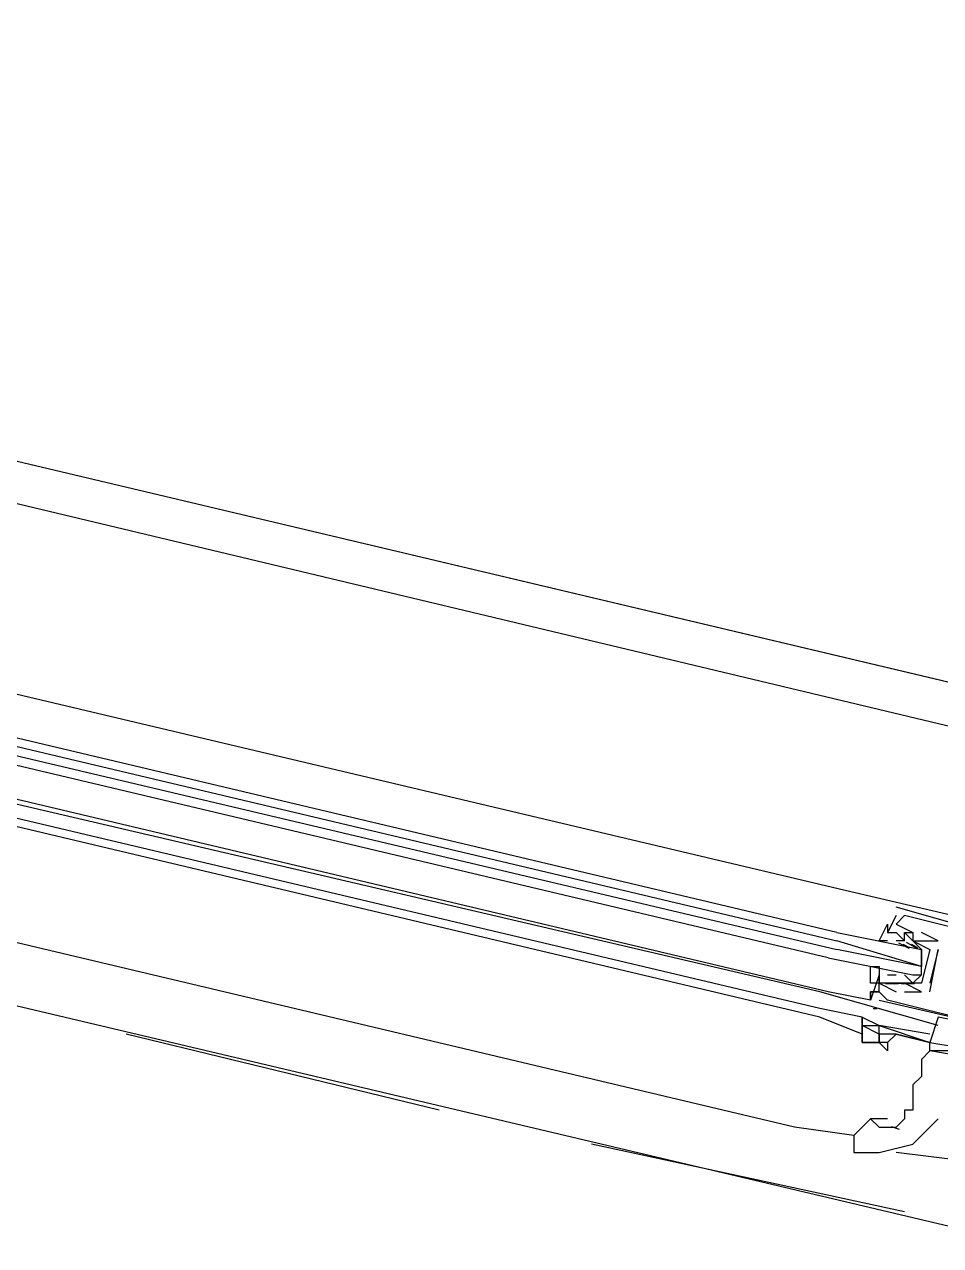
# Model space of a CAD drawing. Header units: feet. Extents: x -84 to 198, y -22 to 181.
# Drawn here: x 86.133 to 87.577, y 149.004 to 150.929 of the extents above; entities that cross this region are included whole.
import ezdxf

# ---------------------------------------------------------------- set-up
doc = ezdxf.new("R2010")
doc.units = ezdxf.units.FT
doc.layers.add('A-LINEA', color=7, linetype='CONTINUOUS')

msp = doc.modelspace()

# ---------------------------------------------------------------- linework, layer by layer
at = {"layer": 'A-LINEA'}
for p, q in [((88.24, 149.7378), (79.1867, 151.8844)), ((79.7867, 151.6844), (87.8933, 149.7511)), ((79.6, 150.9244), (87.72, 149.0044)), ((83.88, 150.4044), (87.4267, 149.5644)), ((87.4, 149.4044), (83.8533, 150.2444)), ((87.3867, 149.4044), (83.84, 150.2311)), ((87.3867, 149.3778), (83.84, 150.2178)), ((87.3867, 149.3644), (83.84, 150.2044)), ((87.3467, 149.1911), (83.8, 150.0311)), ((87.4267, 149.5644), (87.8267, 149.4711)), ((87.5067, 149.5378), (87.5067, 149.5378)), ((87.5067, 149.5244), (87.4933, 149.4978)), ((87.5067, 149.5244), (87.5067, 149.5244)), ((87.52, 149.5244), (87.52, 149.5244)), ((87.4933, 149.4978), (87.4933, 149.4978)), ((87.5067, 149.5111), (87.5067, 149.5111)), ((87.52, 149.4978), (87.52, 149.4978)), ((87.5333, 149.4978), (87.5333, 149.4978)), ((87.5333, 149.4978), (87.5333, 149.4978)), ((87.5733, 149.4844), (87.5467, 149.4978)), ((87.5467, 149.4978), (87.5467, 149.4978)), ((87.5067, 149.4844), (87.5067, 149.4844)), ((87.52, 149.4844), (87.5067, 149.4844)), ((87.5107, 149.4814), (87.527, 149.473)), ((87.5178, 149.4796), (87.5279, 149.4734)), ((87.52, 149.4844), (87.52, 149.4844)), ((87.52, 149.4844), (87.52, 149.4844)), ((87.5228, 149.4825), (87.5408, 149.4728)), ((87.5311, 149.4796), (87.5412, 149.4734)), ((87.5333, 149.4844), (87.5333, 149.4844)), ((87.5733, 149.4844), (87.5733, 149.4844)), ((87.5733, 149.4844), (87.5733, 149.4844)), ((87.5333, 149.4711), (87.5333, 149.4711)), ((87.5467, 149.4711), (87.5467, 149.4711)), ((87.56, 149.4711), (87.5467, 149.4178)), ((87.5467, 149.4444), (87.5467, 149.4578)), ((87.5733, 149.4711), (87.56, 149.4178)), ((87.5733, 149.4711), (87.5733, 149.4711)), ((87.5733, 149.4711), (87.5733, 149.4711)), ((87.48, 149.4311), (87.4667, 149.3911)), ((87.48, 149.4311), (87.48, 149.4311)), ((87.48, 149.4178), (87.48, 149.4178)), ((87.5085, 149.417), (87.4902, 149.4167)), ((87.4933, 149.4311), (87.4933, 149.4311)), ((87.4933, 149.4311), (87.5067, 149.4311)), ((87.5165, 149.4176), (87.5046, 149.4166)), ((87.5067, 149.4311), (87.5067, 149.4311)), ((87.5067, 149.4178), (87.5067, 149.4178)), ((87.5356, 149.4169), (87.5152, 149.4164)), ((87.5298, 149.4176), (87.5179, 149.4166)), ((87.52, 149.4178), (87.52, 149.4178)), ((87.52, 149.4178), (87.52, 149.4178)), ((87.5333, 149.4311), (87.5333, 149.4311)), ((87.5467, 149.4311), (87.5467, 149.4311)), ((87.5467, 149.4178), (87.5467, 149.4178)), ((87.5467, 149.4178), (87.5467, 149.4178)), ((87.56, 149.4178), (87.56, 149.4178)), ((87.5733, 149.3511), (87.3867, 149.4044)), ((87.4667, 149.4044), (87.4667, 149.4044)), ((87.4667, 149.4044), (87.4667, 149.4044)), ((87.4667, 149.4044), (87.4667, 149.4044)), ((87.48, 149.4044), (87.48, 149.4044)), ((87.5067, 149.4044), (87.5067, 149.4044)), ((87.52, 149.4044), (87.5467, 149.4044)), ((87.52, 149.4044), (87.52, 149.4044)), ((87.5467, 149.4044), (87.5467, 149.4044)), ((87.5467, 149.4044), (87.5467, 149.4044)), ((87.56, 149.4044), (87.56, 149.4044)), ((87.4533, 149.3644), (87.3867, 149.3778)), ((87.4667, 149.3911), (87.4667, 149.3911)), ((87.4768, 149.3776), (87.4706, 149.3777)), ((87.4768, 149.3776), (87.4706, 149.3777)), ((87.4768, 149.3776), (87.4706, 149.3777)), ((87.48, 149.3911), (87.48, 149.3911)), ((87.48, 149.3911), (87.48, 149.3911)), ((87.4933, 149.3911), (87.4933, 149.3911)), ((87.4533, 149.3378), (87.3867, 149.3644)), ((87.4533, 149.3644), (87.4533, 149.3644)), ((87.64, 149.3511), (87.5733, 149.3644)), ((87.4533, 149.3511), (87.4533, 149.3511)), ((87.4533, 149.3511), (87.4533, 149.3511)), ((86.7867, 149.2178), (86.2933, 149.3378)), ((87.5067, 149.3378), (87.56, 149.3244)), ((87.56, 149.3244), (87.5067, 149.3378)), ((87.56, 149.3244), (87.56, 149.3244)), ((87.56, 149.3111), (87.56, 149.3111)), ((87.56, 149.3111), (87.56, 149.3111)), ((87.4933, 149.2044), (87.4667, 149.2044)), ((87.44, 149.1778), (87.3467, 149.1911)), ((87.4993, 149.1922), (87.5116, 149.188)), ((87.52, 149.0578), (87.0267, 149.1644)), ((87.6133, 149.1378), (87.5067, 149.1511)), ((87.52, 149.1644), (87.52, 149.1644))]:
    msp.add_line(p, q, dxfattribs=at)
for points in [[(90.72, 160.1778), (88.24, 149.7378), (79.1867, 151.8844)], [(87.4133, 149.4978), (83.8133, 150.3511), (83.8, 150.3378), (83.8133, 150.3378), (87.4133, 149.4844)], [(87.4, 149.4578), (83.8, 150.3111), (83.8, 150.3244), (87.4133, 149.4711)], [(87.7467, 149.4711), (87.68, 149.4844), (87.6933, 149.4844), (87.5067, 149.5378)], [(87.48, 149.3911), (87.6533, 149.3511), (87.6533, 149.3644), (87.68, 149.3511), (87.68, 149.3644), (87.6933, 149.3644), (87.6933, 149.3778), (87.7067, 149.4444), (87.72, 149.4578), (87.7067, 149.4578), (87.7067, 149.4711), (87.68, 149.4711), (87.68, 149.4844), (87.52, 149.5244), (87.5067, 149.5111), (87.5333, 149.4978), (87.5333, 149.4978)], [(87.4133, 149.4978), (87.5467, 149.4711), (87.5467, 149.4578), (87.5467, 149.4444), (87.4133, 149.4844)], [(87.4933, 149.4844), (87.48, 149.4844), (87.4933, 149.5111), (87.4933, 149.4978), (87.5067, 149.4978), (87.52, 149.4844), (87.52, 149.4978), (87.5333, 149.4844), (87.56, 149.4711)], [(87.52, 149.4844), (87.52, 149.4978), (87.5333, 149.4978), (87.5333, 149.4844), (87.5733, 149.4844)], [(87.52, 149.4311), (87.5333, 149.4178), (87.5467, 149.4311), (87.5467, 149.4711), (87.5333, 149.4844)], [(87.4, 149.4578), (87.5333, 149.4311), (87.5467, 149.4311), (87.5467, 149.4444), (87.4133, 149.4711)], [(87.56, 149.4044), (87.5733, 149.4711), (87.5733, 149.4711)], [(87.5467, 149.4178), (87.52, 149.4178), (87.5067, 149.4178), (87.4933, 149.4178), (87.48, 149.4178), (87.48, 149.4311), (87.48, 149.4178), (87.4667, 149.4178), (87.4667, 149.4444), (87.48, 149.4444), (87.48, 149.4311)], [(87.6533, 149.3511), (87.4933, 149.3911), (87.48, 149.4044), (87.48, 149.4178), (87.5067, 149.4044)], [(87.5467, 149.4044), (87.52, 149.4178), (87.5067, 149.4178)], [(87.48, 149.4044), (87.4667, 149.4044), (87.4667, 149.3911), (87.4, 149.4044)], [(87.4667, 149.3911), (87.4667, 149.4044), (87.48, 149.4044)], [(87.48, 149.4044), (87.4667, 149.4044), (87.4667, 149.3911)], [(87.4667, 149.3911), (87.4667, 149.4044), (87.48, 149.4044)], [(87.48, 149.4044), (87.4667, 149.4044), (87.4667, 149.3911)], [(87.4667, 149.3911), (87.4667, 149.4044), (87.48, 149.4044)], [(87.4533, 149.3644), (87.4533, 149.3511), (87.4533, 149.3511), (87.4533, 149.3244), (87.4533, 149.3244)], [(87.4533, 149.3511), (87.4533, 149.3644), (87.48, 149.3511)], [(87.5733, 149.3644), (87.56, 149.3244), (87.64, 149.3111), (87.64, 149.3511)], [(87.48, 149.3378), (87.4533, 149.3511), (87.4533, 149.3511), (87.48, 149.3511)], [(87.48, 149.3378), (87.48, 149.3244), (87.4533, 149.3244), (87.4533, 149.3511)], [(87.56, 149.3378), (87.48, 149.3511), (87.48, 149.3511), (87.56, 149.3244)], [(87.5067, 149.3378), (87.48, 149.3378), (87.48, 149.3378), (87.48, 149.3511)], [(87.4533, 149.3244), (87.4533, 149.3244), (87.4667, 149.3244), (87.48, 149.3244), (87.48, 149.3244), (87.4667, 149.3244)], [(87.4533, 149.3244), (87.4533, 149.3244), (87.4533, 149.3244)], [(87.4933, 149.3244), (87.48, 149.3244), (87.48, 149.3378)], [(87.4933, 149.3111), (87.48, 149.3244), (87.48, 149.3244)], [(87.5067, 149.3378), (87.5067, 149.3378), (87.4933, 149.3244), (87.4933, 149.3111)], [(87.56, 149.3111), (87.56, 149.3111), (87.56, 149.3244), (87.56, 149.3244), (87.64, 149.3111), (87.64, 149.2978), (87.56, 149.3111)], [(87.56, 149.3111), (87.5467, 149.2978), (87.5467, 149.2844), (87.5467, 149.2711), (87.5333, 149.2578), (87.5333, 149.2444), (87.5333, 149.2311), (87.5333, 149.2178), (87.52, 149.2178), (87.52, 149.2044), (87.5067, 149.1911)], [(87.6267, 149.2978), (87.6, 149.3111), (87.5733, 149.3111), (87.56, 149.3111), (87.56, 149.3111)], [(87.4667, 149.2044), (87.44, 149.1778), (87.44, 149.1644), (87.44, 149.1511)], [(87.44, 149.1511), (87.4533, 149.1511), (87.48, 149.1511), (87.5333, 149.1644), (87.5733, 149.2044)], [(87.4667, 149.2044), (87.48, 149.1911), (87.5067, 149.1911)]]:
    msp.add_lwpolyline(points, dxfattribs=at)

doc.saveas('drawing.dxf')
